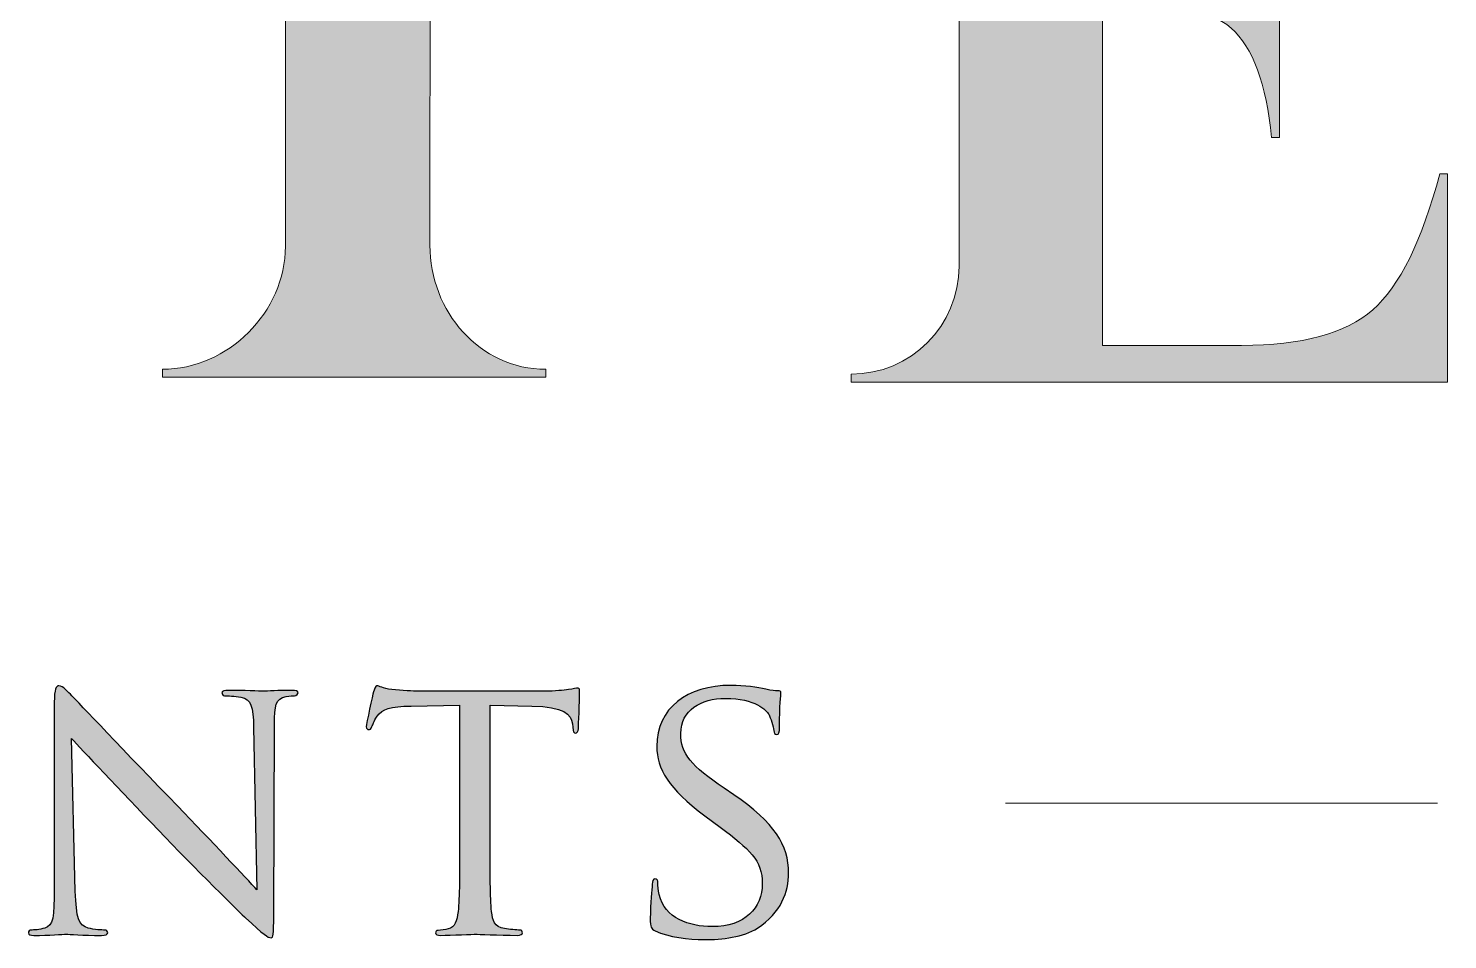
# Model space of a CAD drawing. Header units: millimetres. Extents: x 5.3 to 47, y -13.1 to 17.2.
# Drawn here: x 33.02 to 44.83, y -13.09 to -5.51 of the extents above; entities that cross this region are included whole.
import ezdxf

# ---------------------------------------------------------------- set-up
doc = ezdxf.new("R2010")
doc.units = ezdxf.units.MM
doc.header["$MEASUREMENT"] = 0
doc.layers.add('Layer 1', color=7, linetype='Continuous')

msp = doc.modelspace()

# ---------------------------------------------------------------- hatches: boundary and pattern name
at = {"layer": 'Layer 1', "true_color": 0x8f734a}
h = msp.add_hatch(color=35, dxfattribs=at)
edge = h.paths.add_edge_path()
edge.add_spline(control_points=[(33.2163, -4.106), (33.2163, -4.106), (33.2812, -4.106), (33.2812, -4.106), (33.2812, -3.1366), (34.0676, -2.3503), (35.0376, -2.3503), (35.0376, -2.3503), (35.158, -2.3474), (35.158, -2.3474), (35.158, -2.3474), (35.158, -7.3211), (35.158, -7.3211), (35.158, -7.8678), (34.6808, -8.345), (34.1346, -8.345), (34.1346, -8.345), (34.1346, -8.41), (34.1346, -8.41), (34.1346, -8.41), (37.3267, -8.41), (37.3267, -8.41), (37.3267, -8.41), (37.3267, -8.345), (37.3267, -8.345), (36.7751, -8.345), (36.3612, -7.8635), (36.3616, -7.3124), (36.3616, -7.3124), (36.3655, -2.3474), (36.3655, -2.3474), (36.3655, -2.3474), (36.4858, -2.3503), (36.4858, -2.3503), (37.4558, -2.3503), (38.2422, -3.1366), (38.2422, -4.106), (38.2422, -4.106), (38.3077, -4.106), (38.3077, -4.106), (38.3077, -4.106), (38.3077, -2.1438), (38.3077, -2.1438), (38.3077, -2.1438), (33.2163, -2.1438), (33.2163, -2.1438), (33.2163, -2.1438), (33.2163, -4.106), (33.2163, -4.106)], knot_values=[0, 0, 0, 0, 0.0625, 0.0625, 0.0625, 0.125, 0.125, 0.125, 0.1875, 0.1875, 0.1875, 0.25, 0.25, 0.25, 0.3125, 0.3125, 0.3125, 0.375, 0.375, 0.375, 0.4375, 0.4375, 0.4375, 0.5, 0.5, 0.5, 0.5625, 0.5625, 0.5625, 0.625, 0.625, 0.625, 0.6875, 0.6875, 0.6875, 0.75, 0.75, 0.75, 0.8125, 0.8125, 0.8125, 0.875, 0.875, 0.875, 0.9375, 0.9375, 0.9375, 1, 1, 1, 1], degree=3, periodic=1)
h = msp.add_hatch(color=35, dxfattribs=at)
edge = h.paths.add_edge_path()
edge.add_spline(control_points=[(43.119, -2.4488), (43.6223, -2.4488), (43.986, -2.5479), (44.2109, -2.7451), (44.4359, -2.9422), (44.6216, -3.3203), (44.7692, -3.878), (44.7692, -3.878), (44.8347, -3.878), (44.8347, -3.878), (44.8347, -3.878), (44.8347, -2.1438), (44.8347, -2.1438), (44.8347, -2.1438), (39.8681, -2.1438), (39.8681, -2.1438), (39.8681, -2.1438), (39.8681, -2.2091), (39.8681, -2.2091), (40.3647, -2.2091), (40.7678, -2.6121), (40.7678, -3.1089), (40.7678, -3.1089), (40.7678, -7.486), (40.7678, -7.486), (40.7678, -7.9829), (40.3647, -8.3859), (39.8681, -8.3859), (39.8681, -8.3859), (39.8681, -8.4512), (39.8681, -8.4512), (39.8681, -8.4512), (44.8347, -8.4512), (44.8347, -8.4512), (44.8347, -8.4512), (44.8347, -6.717), (44.8347, -6.717), (44.8347, -6.717), (44.7692, -6.717), (44.7692, -6.717), (44.6216, -7.2749), (44.4359, -7.6529), (44.2109, -7.85), (43.986, -8.0472), (43.6223, -8.1463), (43.119, -8.1463), (43.119, -8.1463), (41.9617, -8.1463), (41.9617, -8.1463), (41.9617, -8.1463), (41.9617, -5.2661), (41.9617, -5.2661), (41.9617, -5.2661), (42.0248, -5.2661), (42.0248, -5.2661), (42.5128, -5.2661), (42.8488, -5.3457), (43.0313, -5.5053), (43.2131, -5.6653), (43.3254, -5.9682), (43.3678, -6.4144), (43.3678, -6.4144), (43.4348, -6.4144), (43.4348, -6.4144), (43.4348, -6.4144), (43.4348, -3.9324), (43.4348, -3.9324), (43.4348, -3.9324), (43.3678, -3.9324), (43.3678, -3.9324), (43.3254, -4.3663), (43.2138, -4.6643), (43.033, -4.8273), (42.8522, -4.9902), (42.5325, -5.0712), (42.0749, -5.0712), (42.0749, -5.0712), (41.9617, -5.0712), (41.9617, -5.0712), (41.9617, -5.0712), (41.9617, -2.4488), (41.9617, -2.4488), (41.9617, -2.4488), (43.119, -2.4488), (43.119, -2.4488)], knot_values=[0, 0, 0, 0, 0.0357143, 0.0357143, 0.0357143, 0.0714286, 0.0714286, 0.0714286, 0.1071429, 0.1071429, 0.1071429, 0.1428571, 0.1428571, 0.1428571, 0.1785714, 0.1785714, 0.1785714, 0.2142857, 0.2142857, 0.2142857, 0.25, 0.25, 0.25, 0.2857143, 0.2857143, 0.2857143, 0.3214286, 0.3214286, 0.3214286, 0.3571429, 0.3571429, 0.3571429, 0.3928571, 0.3928571, 0.3928571, 0.4285714, 0.4285714, 0.4285714, 0.4642857, 0.4642857, 0.4642857, 0.5, 0.5, 0.5, 0.5357143, 0.5357143, 0.5357143, 0.5714286, 0.5714286, 0.5714286, 0.6071429, 0.6071429, 0.6071429, 0.6428571, 0.6428571, 0.6428571, 0.6785714, 0.6785714, 0.6785714, 0.7142857, 0.7142857, 0.7142857, 0.75, 0.75, 0.75, 0.7857143, 0.7857143, 0.7857143, 0.8214286, 0.8214286, 0.8214286, 0.8571429, 0.8571429, 0.8571429, 0.8928571, 0.8928571, 0.8928571, 0.9285714, 0.9285714, 0.9285714, 0.9642857, 0.9642857, 0.9642857, 1, 1, 1, 1], degree=3, periodic=1)
at = {"layer": 'Layer 1', "true_color": 0x2b2a29}
h = msp.add_hatch(color=250, dxfattribs=at)
edge = h.paths.add_edge_path()
edge.add_spline(control_points=[(33.4088, -12.6895), (33.4153, -12.9113), (33.4403, -12.9775), (33.5161, -12.9967), (33.5672, -13.0093), (33.6303, -13.013), (33.656, -13.013), (33.6685, -13.013), (33.6784, -13.0224), (33.6784, -13.0353), (33.6784, -13.0512), (33.6592, -13.0571), (33.6271, -13.0571), (33.4687, -13.0571), (33.3575, -13.0474), (33.3325, -13.0474), (33.3069, -13.0474), (33.1897, -13.0571), (33.0624, -13.0571), (33.0346, -13.0571), (33.0182, -13.0545), (33.0182, -13.0353), (33.0182, -13.0224), (33.0281, -13.013), (33.0406, -13.013), (33.0624, -13.013), (33.1136, -13.0093), (33.1544, -12.9967), (33.2246, -12.9775), (33.2339, -12.9052), (33.2339, -12.6606), (33.2339, -12.6606), (33.2339, -11.1159), (33.2339, -11.1159), (33.2339, -11.0082), (33.2496, -10.9793), (33.272, -10.9793), (33.3041, -10.9793), (33.3521, -11.0332), (33.3799, -11.0621), (33.4239, -11.1062), (33.8303, -11.538), (34.2616, -11.9814), (34.5378, -12.2674), (34.8363, -12.5877), (34.9212, -12.6771), (34.9212, -12.6771), (34.8934, -11.3251), (34.8934, -11.3251), (34.8901, -11.1509), (34.8738, -11.0899), (34.7882, -11.0747), (34.7376, -11.0654), (34.674, -11.0621), (34.6516, -11.0621), (34.6331, -11.0621), (34.6298, -11.0457), (34.6298, -11.0365), (34.6298, -11.0214), (34.6516, -11.0176), (34.6837, -11.0176), (34.8102, -11.0176), (34.9436, -11.0239), (34.9757, -11.0239), (35.0078, -11.0239), (35.0993, -11.0176), (35.2131, -11.0176), (35.242, -11.0176), (35.2638, -11.0214), (35.2638, -11.0365), (35.2638, -11.0457), (35.2519, -11.0621), (35.2327, -11.0621), (35.2196, -11.0621), (35.1974, -11.0621), (35.1657, -11.0681), (35.0737, -11.0878), (35.0677, -11.1412), (35.0677, -11.3028), (35.0677, -11.3028), (35.0612, -12.8829), (35.0612, -12.8829), (35.0612, -13.0605), (35.058, -13.0763), (35.0388, -13.0763), (35.0099, -13.0763), (34.9817, -13.0545), (34.8264, -12.9113), (34.7981, -12.8855), (34.3956, -12.4896), (34.1005, -12.1814), (33.7764, -11.8421), (33.4627, -11.5126), (33.3765, -11.4172), (33.3765, -11.4172), (33.4088, -12.6895), (33.4088, -12.6895)], knot_values=[0, 0, 0, 0, 0.03125, 0.03125, 0.03125, 0.0625, 0.0625, 0.0625, 0.09375, 0.09375, 0.09375, 0.125, 0.125, 0.125, 0.15625, 0.15625, 0.15625, 0.1875, 0.1875, 0.1875, 0.21875, 0.21875, 0.21875, 0.25, 0.25, 0.25, 0.28125, 0.28125, 0.28125, 0.3125, 0.3125, 0.3125, 0.34375, 0.34375, 0.34375, 0.375, 0.375, 0.375, 0.40625, 0.40625, 0.40625, 0.4375, 0.4375, 0.4375, 0.46875, 0.46875, 0.46875, 0.5, 0.5, 0.5, 0.53125, 0.53125, 0.53125, 0.5625, 0.5625, 0.5625, 0.59375, 0.59375, 0.59375, 0.625, 0.625, 0.625, 0.65625, 0.65625, 0.65625, 0.6875, 0.6875, 0.6875, 0.71875, 0.71875, 0.71875, 0.75, 0.75, 0.75, 0.78125, 0.78125, 0.78125, 0.8125, 0.8125, 0.8125, 0.84375, 0.84375, 0.84375, 0.875, 0.875, 0.875, 0.90625, 0.90625, 0.90625, 0.9375, 0.9375, 0.9375, 0.96875, 0.96875, 0.96875, 1, 1, 1, 1], degree=3, periodic=1)
h = msp.add_hatch(color=250, dxfattribs=at)
edge = h.paths.add_edge_path()
edge.add_spline(control_points=[(36.8623, -12.2743), (36.8623, -12.5339), (36.8623, -12.7463), (36.8748, -12.8569), (36.884, -12.9369), (36.8965, -12.9876), (36.9827, -13.0002), (37.0202, -13.0067), (37.084, -13.0127), (37.1094, -13.0127), (37.128, -13.0127), (37.1314, -13.0251), (37.1314, -13.0351), (37.1314, -13.0475), (37.1193, -13.0567), (37.0872, -13.0567), (36.9353, -13.0567), (36.7578, -13.0475), (36.7414, -13.0475), (36.7289, -13.0475), (36.535, -13.0567), (36.4527, -13.0567), (36.421, -13.0567), (36.4085, -13.0514), (36.4085, -13.0351), (36.4085, -13.0251), (36.4146, -13.0159), (36.4303, -13.0159), (36.4565, -13.0159), (36.4876, -13.0093), (36.5132, -13.0033), (36.5703, -12.9905), (36.5861, -12.9369), (36.596, -12.8569), (36.6085, -12.7463), (36.6085, -12.5339), (36.6085, -12.2743), (36.6085, -12.2743), (36.6085, -11.1413), (36.6085, -11.1413), (36.6085, -11.1413), (36.2054, -11.1479), (36.2054, -11.1479), (36.0311, -11.1505), (35.9647, -11.1702), (35.9227, -11.2333), (35.8916, -11.2808), (35.8884, -11.2997), (35.8781, -11.3189), (35.8727, -11.341), (35.8628, -11.3444), (35.8503, -11.3444), (35.8438, -11.3444), (35.8313, -11.3378), (35.8313, -11.3221), (35.8313, -11.2932), (35.8852, -11.0525), (35.8916, -11.0301), (35.8944, -11.0144), (35.9102, -10.9796), (35.9201, -10.9796), (35.939, -10.9796), (35.9674, -11.002), (36.0437, -11.0112), (36.1232, -11.0209), (36.231, -11.0241), (36.262, -11.0241), (36.262, -11.0241), (37.3154, -11.0241), (37.3154, -11.0241), (37.408, -11.0241), (37.4712, -11.0171), (37.5153, -11.0112), (37.5567, -11.0051), (37.5817, -10.9985), (37.5953, -10.9985), (37.6073, -10.9985), (37.6073, -11.0144), (37.6073, -11.0301), (37.6073, -11.1124), (37.5981, -11.3069), (37.5981, -11.3378), (37.5981, -11.3602), (37.585, -11.3728), (37.5725, -11.3728), (37.5599, -11.3728), (37.5535, -11.3634), (37.5501, -11.3253), (37.5501, -11.3253), (37.5474, -11.2965), (37.5474, -11.2965), (37.5376, -11.2142), (37.4772, -11.1539), (37.2109, -11.1479), (37.2109, -11.1479), (36.8623, -11.1413), (36.8623, -11.1413), (36.8623, -11.1413), (36.8623, -12.2743), (36.8623, -12.2743)], knot_values=[0, 0, 0, 0, 0.030303, 0.030303, 0.030303, 0.0606061, 0.0606061, 0.0606061, 0.0909091, 0.0909091, 0.0909091, 0.1212121, 0.1212121, 0.1212121, 0.1515152, 0.1515152, 0.1515152, 0.1818182, 0.1818182, 0.1818182, 0.2121212, 0.2121212, 0.2121212, 0.2424242, 0.2424242, 0.2424242, 0.2727273, 0.2727273, 0.2727273, 0.3030303, 0.3030303, 0.3030303, 0.3333333, 0.3333333, 0.3333333, 0.3636364, 0.3636364, 0.3636364, 0.3939394, 0.3939394, 0.3939394, 0.4242424, 0.4242424, 0.4242424, 0.4545455, 0.4545455, 0.4545455, 0.4848485, 0.4848485, 0.4848485, 0.5151515, 0.5151515, 0.5151515, 0.5454545, 0.5454545, 0.5454545, 0.5757576, 0.5757576, 0.5757576, 0.6060606, 0.6060606, 0.6060606, 0.6363636, 0.6363636, 0.6363636, 0.6666667, 0.6666667, 0.6666667, 0.6969697, 0.6969697, 0.6969697, 0.7272727, 0.7272727, 0.7272727, 0.7575758, 0.7575758, 0.7575758, 0.7878788, 0.7878788, 0.7878788, 0.8181818, 0.8181818, 0.8181818, 0.8484848, 0.8484848, 0.8484848, 0.8787879, 0.8787879, 0.8787879, 0.9090909, 0.9090909, 0.9090909, 0.9393939, 0.9393939, 0.9393939, 0.969697, 0.969697, 0.969697, 1, 1, 1, 1], degree=3, periodic=1)
h = msp.add_hatch(color=250, dxfattribs=at)
edge = h.paths.add_edge_path()
edge.add_spline(control_points=[(38.2377, -13.0192), (38.1996, -13.0002), (38.1963, -12.9905), (38.1963, -12.9174), (38.1963, -12.7844), (38.2088, -12.6767), (38.2121, -12.632), (38.2121, -12.6033), (38.2186, -12.5873), (38.2345, -12.5873), (38.2502, -12.5873), (38.2595, -12.5976), (38.2595, -12.6194), (38.2595, -12.6418), (38.2595, -12.6799), (38.2698, -12.7174), (38.314, -12.9148), (38.5225, -12.9844), (38.71, -12.9844), (38.9866, -12.9844), (39.1287, -12.8286), (39.1287, -12.6254), (39.1287, -12.4322), (39.0241, -12.3402), (38.7768, -12.156), (38.7768, -12.156), (38.6499, -12.0606), (38.6499, -12.0606), (38.3482, -11.8357), (38.2502, -11.6708), (38.2502, -11.484), (38.2502, -11.1664), (38.5008, -10.9762), (38.8684, -10.9762), (38.9795, -10.9762), (39.0905, -10.992), (39.1571, -11.0083), (39.211, -11.0209), (39.2338, -11.0209), (39.2556, -11.0209), (39.278, -11.0209), (39.2844, -11.0243), (39.2844, -11.0401), (39.2844, -11.0525), (39.2715, -11.1413), (39.2715, -11.3253), (39.2715, -11.3668), (39.2687, -11.3855), (39.2491, -11.3855), (39.2301, -11.3855), (39.2267, -11.3728), (39.2241, -11.351), (39.2213, -11.3189), (39.1989, -11.2458), (39.1827, -11.2169), (39.1636, -11.1854), (39.0715, -11.0842), (38.821, -11.0842), (38.6178, -11.0842), (38.4501, -11.1854), (38.4501, -11.3755), (38.4501, -11.547), (38.5357, -11.6462), (38.8117, -11.8325), (38.8117, -11.8325), (38.8912, -11.8863), (38.8912, -11.8863), (39.2301, -12.1185), (39.3477, -12.3053), (39.3477, -12.5366), (39.3477, -12.6956), (39.2872, -12.8673), (39.0879, -12.9968), (38.9707, -13.0732), (38.796, -13.0922), (38.6434, -13.0922), (38.5139, -13.0922), (38.3515, -13.0732), (38.2377, -13.0192)], knot_values=[0, 0, 0, 0, 0.0384615, 0.0384615, 0.0384615, 0.0769231, 0.0769231, 0.0769231, 0.1153846, 0.1153846, 0.1153846, 0.1538462, 0.1538462, 0.1538462, 0.1923077, 0.1923077, 0.1923077, 0.2307692, 0.2307692, 0.2307692, 0.2692308, 0.2692308, 0.2692308, 0.3076923, 0.3076923, 0.3076923, 0.3461538, 0.3461538, 0.3461538, 0.3846154, 0.3846154, 0.3846154, 0.4230769, 0.4230769, 0.4230769, 0.4615385, 0.4615385, 0.4615385, 0.5, 0.5, 0.5, 0.5384615, 0.5384615, 0.5384615, 0.5769231, 0.5769231, 0.5769231, 0.6153846, 0.6153846, 0.6153846, 0.6538462, 0.6538462, 0.6538462, 0.6923077, 0.6923077, 0.6923077, 0.7307692, 0.7307692, 0.7307692, 0.7692308, 0.7692308, 0.7692308, 0.8076923, 0.8076923, 0.8076923, 0.8461538, 0.8461538, 0.8461538, 0.8846154, 0.8846154, 0.8846154, 0.9230769, 0.9230769, 0.9230769, 0.9615385, 0.9615385, 0.9615385, 1, 1, 1, 1], degree=3, periodic=1)

# ---------------------------------------------------------------- linework, layer by layer
at = {"layer": 'Layer 1', "color": 250, "lineweight": 9}
for points, knots in [([(33.2163, -4.106), (33.2163, -4.106), (33.2812, -4.106), (33.2812, -4.106), (33.2812, -3.1366), (34.0676, -2.3503), (35.0376, -2.3503), (35.0376, -2.3503), (35.158, -2.3474), (35.158, -2.3474), (35.158, -2.3474), (35.158, -7.3211), (35.158, -7.3211), (35.158, -7.8678), (34.6808, -8.345), (34.1346, -8.345), (34.1346, -8.345), (34.1346, -8.41), (34.1346, -8.41), (34.1346, -8.41), (37.3267, -8.41), (37.3267, -8.41), (37.3267, -8.41), (37.3267, -8.345), (37.3267, -8.345), (36.7751, -8.345), (36.3612, -7.8635), (36.3616, -7.3124), (36.3616, -7.3124), (36.3655, -2.3474), (36.3655, -2.3474), (36.3655, -2.3474), (36.4858, -2.3503), (36.4858, -2.3503), (37.4558, -2.3503), (38.2422, -3.1366), (38.2422, -4.106), (38.2422, -4.106), (38.3077, -4.106), (38.3077, -4.106), (38.3077, -4.106), (38.3077, -2.1438), (38.3077, -2.1438), (38.3077, -2.1438), (33.2163, -2.1438), (33.2163, -2.1438), (33.2163, -2.1438), (33.2163, -4.106), (33.2163, -4.106)], [0, 0, 0, 0, 0.0625, 0.0625, 0.0625, 0.125, 0.125, 0.125, 0.1875, 0.1875, 0.1875, 0.25, 0.25, 0.25, 0.3125, 0.3125, 0.3125, 0.375, 0.375, 0.375, 0.4375, 0.4375, 0.4375, 0.5, 0.5, 0.5, 0.5625, 0.5625, 0.5625, 0.625, 0.625, 0.625, 0.6875, 0.6875, 0.6875, 0.75, 0.75, 0.75, 0.8125, 0.8125, 0.8125, 0.875, 0.875, 0.875, 0.9375, 0.9375, 0.9375, 1, 1, 1, 1]), ([(43.119, -2.4488), (43.6223, -2.4488), (43.986, -2.5479), (44.2109, -2.7451), (44.4359, -2.9422), (44.6216, -3.3203), (44.7692, -3.878), (44.7692, -3.878), (44.8347, -3.878), (44.8347, -3.878), (44.8347, -3.878), (44.8347, -2.1438), (44.8347, -2.1438), (44.8347, -2.1438), (39.8681, -2.1438), (39.8681, -2.1438), (39.8681, -2.1438), (39.8681, -2.2091), (39.8681, -2.2091), (40.3647, -2.2091), (40.7678, -2.6121), (40.7678, -3.1089), (40.7678, -3.1089), (40.7678, -7.486), (40.7678, -7.486), (40.7678, -7.9829), (40.3647, -8.3859), (39.8681, -8.3859), (39.8681, -8.3859), (39.8681, -8.4512), (39.8681, -8.4512), (39.8681, -8.4512), (44.8347, -8.4512), (44.8347, -8.4512), (44.8347, -8.4512), (44.8347, -6.717), (44.8347, -6.717), (44.8347, -6.717), (44.7692, -6.717), (44.7692, -6.717), (44.6216, -7.2749), (44.4359, -7.6529), (44.2109, -7.85), (43.986, -8.0472), (43.6223, -8.1463), (43.119, -8.1463), (43.119, -8.1463), (41.9617, -8.1463), (41.9617, -8.1463), (41.9617, -8.1463), (41.9617, -5.2661), (41.9617, -5.2661), (41.9617, -5.2661), (42.0248, -5.2661), (42.0248, -5.2661), (42.5128, -5.2661), (42.8488, -5.3457), (43.0313, -5.5053), (43.2131, -5.6653), (43.3254, -5.9682), (43.3678, -6.4144), (43.3678, -6.4144), (43.4348, -6.4144), (43.4348, -6.4144), (43.4348, -6.4144), (43.4348, -3.9324), (43.4348, -3.9324), (43.4348, -3.9324), (43.3678, -3.9324), (43.3678, -3.9324), (43.3254, -4.3663), (43.2138, -4.6643), (43.033, -4.8273), (42.8522, -4.9902), (42.5325, -5.0712), (42.0749, -5.0712), (42.0749, -5.0712), (41.9617, -5.0712), (41.9617, -5.0712), (41.9617, -5.0712), (41.9617, -2.4488), (41.9617, -2.4488), (41.9617, -2.4488), (43.119, -2.4488), (43.119, -2.4488)], [0, 0, 0, 0, 0.0357143, 0.0357143, 0.0357143, 0.0714286, 0.0714286, 0.0714286, 0.1071429, 0.1071429, 0.1071429, 0.1428571, 0.1428571, 0.1428571, 0.1785714, 0.1785714, 0.1785714, 0.2142857, 0.2142857, 0.2142857, 0.25, 0.25, 0.25, 0.2857143, 0.2857143, 0.2857143, 0.3214286, 0.3214286, 0.3214286, 0.3571429, 0.3571429, 0.3571429, 0.3928571, 0.3928571, 0.3928571, 0.4285714, 0.4285714, 0.4285714, 0.4642857, 0.4642857, 0.4642857, 0.5, 0.5, 0.5, 0.5357143, 0.5357143, 0.5357143, 0.5714286, 0.5714286, 0.5714286, 0.6071429, 0.6071429, 0.6071429, 0.6428571, 0.6428571, 0.6428571, 0.6785714, 0.6785714, 0.6785714, 0.7142857, 0.7142857, 0.7142857, 0.75, 0.75, 0.75, 0.7857143, 0.7857143, 0.7857143, 0.8214286, 0.8214286, 0.8214286, 0.8571429, 0.8571429, 0.8571429, 0.8928571, 0.8928571, 0.8928571, 0.9285714, 0.9285714, 0.9285714, 0.9642857, 0.9642857, 0.9642857, 1, 1, 1, 1])]:
    msp.add_open_spline(points, degree=3, knots=knots, dxfattribs=at)
at = {"layer": 'Layer 1', "color": 250}
for points, knots in [([(33.4088, -12.6895), (33.4153, -12.9113), (33.4403, -12.9775), (33.5161, -12.9967), (33.5672, -13.0093), (33.6303, -13.013), (33.656, -13.013), (33.6685, -13.013), (33.6784, -13.0224), (33.6784, -13.0353), (33.6784, -13.0512), (33.6592, -13.0571), (33.6271, -13.0571), (33.4687, -13.0571), (33.3575, -13.0474), (33.3325, -13.0474), (33.3069, -13.0474), (33.1897, -13.0571), (33.0624, -13.0571), (33.0346, -13.0571), (33.0182, -13.0545), (33.0182, -13.0353), (33.0182, -13.0224), (33.0281, -13.013), (33.0406, -13.013), (33.0624, -13.013), (33.1136, -13.0093), (33.1544, -12.9967), (33.2246, -12.9775), (33.2339, -12.9052), (33.2339, -12.6606), (33.2339, -12.6606), (33.2339, -11.1159), (33.2339, -11.1159), (33.2339, -11.0082), (33.2496, -10.9793), (33.272, -10.9793), (33.3041, -10.9793), (33.3521, -11.0332), (33.3799, -11.0621), (33.4239, -11.1062), (33.8303, -11.538), (34.2616, -11.9814), (34.5378, -12.2674), (34.8363, -12.5877), (34.9212, -12.6771), (34.9212, -12.6771), (34.8934, -11.3251), (34.8934, -11.3251), (34.8901, -11.1509), (34.8738, -11.0899), (34.7882, -11.0747), (34.7376, -11.0654), (34.674, -11.0621), (34.6516, -11.0621), (34.6331, -11.0621), (34.6298, -11.0457), (34.6298, -11.0365), (34.6298, -11.0214), (34.6516, -11.0176), (34.6837, -11.0176), (34.8102, -11.0176), (34.9436, -11.0239), (34.9757, -11.0239), (35.0078, -11.0239), (35.0993, -11.0176), (35.2131, -11.0176), (35.242, -11.0176), (35.2638, -11.0214), (35.2638, -11.0365), (35.2638, -11.0457), (35.2519, -11.0621), (35.2327, -11.0621), (35.2196, -11.0621), (35.1974, -11.0621), (35.1657, -11.0681), (35.0737, -11.0878), (35.0677, -11.1412), (35.0677, -11.3028), (35.0677, -11.3028), (35.0612, -12.8829), (35.0612, -12.8829), (35.0612, -13.0605), (35.058, -13.0763), (35.0388, -13.0763), (35.0099, -13.0763), (34.9817, -13.0545), (34.8264, -12.9113), (34.7981, -12.8855), (34.3956, -12.4896), (34.1005, -12.1814), (33.7764, -11.8421), (33.4627, -11.5126), (33.3765, -11.4172), (33.3765, -11.4172), (33.4088, -12.6895), (33.4088, -12.6895)], [0, 0, 0, 0, 0.03125, 0.03125, 0.03125, 0.0625, 0.0625, 0.0625, 0.09375, 0.09375, 0.09375, 0.125, 0.125, 0.125, 0.15625, 0.15625, 0.15625, 0.1875, 0.1875, 0.1875, 0.21875, 0.21875, 0.21875, 0.25, 0.25, 0.25, 0.28125, 0.28125, 0.28125, 0.3125, 0.3125, 0.3125, 0.34375, 0.34375, 0.34375, 0.375, 0.375, 0.375, 0.40625, 0.40625, 0.40625, 0.4375, 0.4375, 0.4375, 0.46875, 0.46875, 0.46875, 0.5, 0.5, 0.5, 0.53125, 0.53125, 0.53125, 0.5625, 0.5625, 0.5625, 0.59375, 0.59375, 0.59375, 0.625, 0.625, 0.625, 0.65625, 0.65625, 0.65625, 0.6875, 0.6875, 0.6875, 0.71875, 0.71875, 0.71875, 0.75, 0.75, 0.75, 0.78125, 0.78125, 0.78125, 0.8125, 0.8125, 0.8125, 0.84375, 0.84375, 0.84375, 0.875, 0.875, 0.875, 0.90625, 0.90625, 0.90625, 0.9375, 0.9375, 0.9375, 0.96875, 0.96875, 0.96875, 1, 1, 1, 1]), ([(36.8623, -12.2743), (36.8623, -12.5339), (36.8623, -12.7463), (36.8748, -12.8569), (36.884, -12.9369), (36.8965, -12.9876), (36.9827, -13.0002), (37.0202, -13.0067), (37.084, -13.0127), (37.1094, -13.0127), (37.128, -13.0127), (37.1314, -13.0251), (37.1314, -13.0351), (37.1314, -13.0475), (37.1193, -13.0567), (37.0872, -13.0567), (36.9353, -13.0567), (36.7578, -13.0475), (36.7414, -13.0475), (36.7289, -13.0475), (36.535, -13.0567), (36.4527, -13.0567), (36.421, -13.0567), (36.4085, -13.0514), (36.4085, -13.0351), (36.4085, -13.0251), (36.4146, -13.0159), (36.4303, -13.0159), (36.4565, -13.0159), (36.4876, -13.0093), (36.5132, -13.0033), (36.5703, -12.9905), (36.5861, -12.9369), (36.596, -12.8569), (36.6085, -12.7463), (36.6085, -12.5339), (36.6085, -12.2743), (36.6085, -12.2743), (36.6085, -11.1413), (36.6085, -11.1413), (36.6085, -11.1413), (36.2054, -11.1479), (36.2054, -11.1479), (36.0311, -11.1505), (35.9647, -11.1702), (35.9227, -11.2333), (35.8916, -11.2808), (35.8884, -11.2997), (35.8781, -11.3189), (35.8727, -11.341), (35.8628, -11.3444), (35.8503, -11.3444), (35.8438, -11.3444), (35.8313, -11.3378), (35.8313, -11.3221), (35.8313, -11.2932), (35.8852, -11.0525), (35.8916, -11.0301), (35.8944, -11.0144), (35.9102, -10.9796), (35.9201, -10.9796), (35.939, -10.9796), (35.9674, -11.002), (36.0437, -11.0112), (36.1232, -11.0209), (36.231, -11.0241), (36.262, -11.0241), (36.262, -11.0241), (37.3154, -11.0241), (37.3154, -11.0241), (37.408, -11.0241), (37.4712, -11.0171), (37.5153, -11.0112), (37.5567, -11.0051), (37.5817, -10.9985), (37.5953, -10.9985), (37.6073, -10.9985), (37.6073, -11.0144), (37.6073, -11.0301), (37.6073, -11.1124), (37.5981, -11.3069), (37.5981, -11.3378), (37.5981, -11.3602), (37.585, -11.3728), (37.5725, -11.3728), (37.5599, -11.3728), (37.5535, -11.3634), (37.5501, -11.3253), (37.5501, -11.3253), (37.5474, -11.2965), (37.5474, -11.2965), (37.5376, -11.2142), (37.4772, -11.1539), (37.2109, -11.1479), (37.2109, -11.1479), (36.8623, -11.1413), (36.8623, -11.1413), (36.8623, -11.1413), (36.8623, -12.2743), (36.8623, -12.2743)], [0, 0, 0, 0, 0.030303, 0.030303, 0.030303, 0.0606061, 0.0606061, 0.0606061, 0.0909091, 0.0909091, 0.0909091, 0.1212121, 0.1212121, 0.1212121, 0.1515152, 0.1515152, 0.1515152, 0.1818182, 0.1818182, 0.1818182, 0.2121212, 0.2121212, 0.2121212, 0.2424242, 0.2424242, 0.2424242, 0.2727273, 0.2727273, 0.2727273, 0.3030303, 0.3030303, 0.3030303, 0.3333333, 0.3333333, 0.3333333, 0.3636364, 0.3636364, 0.3636364, 0.3939394, 0.3939394, 0.3939394, 0.4242424, 0.4242424, 0.4242424, 0.4545455, 0.4545455, 0.4545455, 0.4848485, 0.4848485, 0.4848485, 0.5151515, 0.5151515, 0.5151515, 0.5454545, 0.5454545, 0.5454545, 0.5757576, 0.5757576, 0.5757576, 0.6060606, 0.6060606, 0.6060606, 0.6363636, 0.6363636, 0.6363636, 0.6666667, 0.6666667, 0.6666667, 0.6969697, 0.6969697, 0.6969697, 0.7272727, 0.7272727, 0.7272727, 0.7575758, 0.7575758, 0.7575758, 0.7878788, 0.7878788, 0.7878788, 0.8181818, 0.8181818, 0.8181818, 0.8484848, 0.8484848, 0.8484848, 0.8787879, 0.8787879, 0.8787879, 0.9090909, 0.9090909, 0.9090909, 0.9393939, 0.9393939, 0.9393939, 0.969697, 0.969697, 0.969697, 1, 1, 1, 1]), ([(38.2377, -13.0192), (38.1996, -13.0002), (38.1963, -12.9905), (38.1963, -12.9174), (38.1963, -12.7844), (38.2088, -12.6767), (38.2121, -12.632), (38.2121, -12.6033), (38.2186, -12.5873), (38.2345, -12.5873), (38.2502, -12.5873), (38.2595, -12.5976), (38.2595, -12.6194), (38.2595, -12.6418), (38.2595, -12.6799), (38.2698, -12.7174), (38.314, -12.9148), (38.5225, -12.9844), (38.71, -12.9844), (38.9866, -12.9844), (39.1287, -12.8286), (39.1287, -12.6254), (39.1287, -12.4322), (39.0241, -12.3402), (38.7768, -12.156), (38.7768, -12.156), (38.6499, -12.0606), (38.6499, -12.0606), (38.3482, -11.8357), (38.2502, -11.6708), (38.2502, -11.484), (38.2502, -11.1664), (38.5008, -10.9762), (38.8684, -10.9762), (38.9795, -10.9762), (39.0905, -10.992), (39.1571, -11.0083), (39.211, -11.0209), (39.2338, -11.0209), (39.2556, -11.0209), (39.278, -11.0209), (39.2844, -11.0243), (39.2844, -11.0401), (39.2844, -11.0525), (39.2715, -11.1413), (39.2715, -11.3253), (39.2715, -11.3668), (39.2687, -11.3855), (39.2491, -11.3855), (39.2301, -11.3855), (39.2267, -11.3728), (39.2241, -11.351), (39.2213, -11.3189), (39.1989, -11.2458), (39.1827, -11.2169), (39.1636, -11.1854), (39.0715, -11.0842), (38.821, -11.0842), (38.6178, -11.0842), (38.4501, -11.1854), (38.4501, -11.3755), (38.4501, -11.547), (38.5357, -11.6462), (38.8117, -11.8325), (38.8117, -11.8325), (38.8912, -11.8863), (38.8912, -11.8863), (39.2301, -12.1185), (39.3477, -12.3053), (39.3477, -12.5366), (39.3477, -12.6956), (39.2872, -12.8673), (39.0879, -12.9968), (38.9707, -13.0732), (38.796, -13.0922), (38.6434, -13.0922), (38.5139, -13.0922), (38.3515, -13.0732), (38.2377, -13.0192)], [0, 0, 0, 0, 0.0384615, 0.0384615, 0.0384615, 0.0769231, 0.0769231, 0.0769231, 0.1153846, 0.1153846, 0.1153846, 0.1538462, 0.1538462, 0.1538462, 0.1923077, 0.1923077, 0.1923077, 0.2307692, 0.2307692, 0.2307692, 0.2692308, 0.2692308, 0.2692308, 0.3076923, 0.3076923, 0.3076923, 0.3461538, 0.3461538, 0.3461538, 0.3846154, 0.3846154, 0.3846154, 0.4230769, 0.4230769, 0.4230769, 0.4615385, 0.4615385, 0.4615385, 0.5, 0.5, 0.5, 0.5384615, 0.5384615, 0.5384615, 0.5769231, 0.5769231, 0.5769231, 0.6153846, 0.6153846, 0.6153846, 0.6538462, 0.6538462, 0.6538462, 0.6923077, 0.6923077, 0.6923077, 0.7307692, 0.7307692, 0.7307692, 0.7692308, 0.7692308, 0.7692308, 0.8076923, 0.8076923, 0.8076923, 0.8461538, 0.8461538, 0.8461538, 0.8846154, 0.8846154, 0.8846154, 0.9230769, 0.9230769, 0.9230769, 0.9615385, 0.9615385, 0.9615385, 1, 1, 1, 1])]:
    msp.add_open_spline(points, degree=3, knots=knots, dxfattribs=at)
at = {"layer": 'Layer 1', "color": 250, "lineweight": 15}
msp.add_open_spline([(44.7494, -11.9556), (44.7494, -11.9556), (41.1527, -11.9556), (41.1527, -11.9556)], degree=3, dxfattribs=at)

doc.saveas('drawing.dxf')
